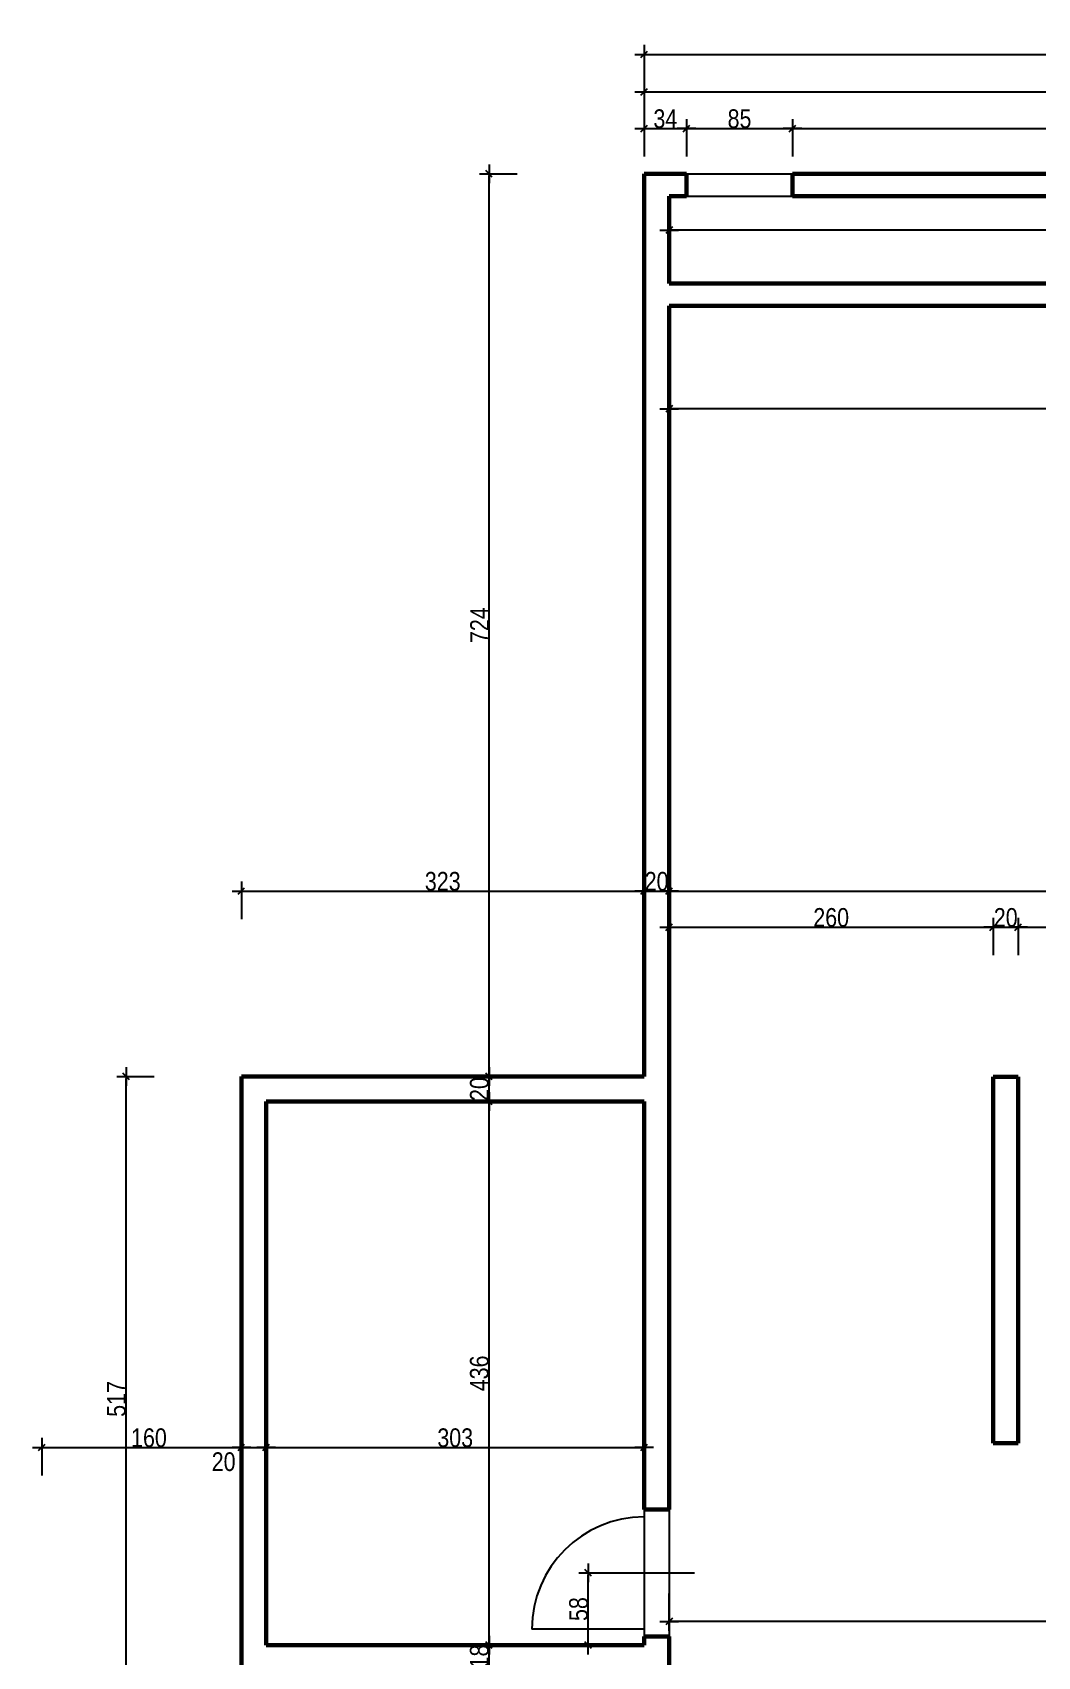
# Model space of a CAD drawing. Header units: centimetres. Extents: x -4990 to 114398, y -61489 to -12305.
# Drawn here: x 39471 to 40277, y -40119 to -38816 of the extents above; entities that cross this region are included whole.
import ezdxf

# ---------------------------------------------------------------- set-up
doc = ezdxf.new("R2010")
doc.units = ezdxf.units.CM
doc.header["$LTSCALE"] = 0.5
doc.layers.get('DEFPOINTS').update_dxf_attribs({"linetype": 'CONTINUOUS'})
for name, color, linetype in [('01_cote_gen', 4, 'CONTINUOUS'), ('01_linteaux', 2, 'CONTINUOUS'), ('AA_COTES', 2, 'CONTINUOUS')]:
    doc.layers.add(name, color=color, linetype=linetype)
doc.layers.add('01_murs_coup', color=5, linetype='CONTINUOUS', lineweight=60)
doc.styles.add('STYLE2', font='ARIALN.TTF')
doc.dimstyles.new('JB50', dxfattribs={"dimscale": 0.1, "dimtxt": 150, "dimasz": 15, "dimexe": 0.1, "dimexo": 0.1, "dimgap": 0.09, "dimtad": 1, "dimdec": 1, "dimdsep": 46, "dimtxsty": 'STYLE2', "dimblk1": 'BOND_G', "dimblk2": 'BOND_D', "dimsah": 1, "dimcen": 1.5, "dimdle": 0.01, "dimse1": 1, "dimse2": 1, "dimclrd": 4, "dimclre": 2, "dimclrt": 6, "dimazin": 2, "dimtfac": 2.333333, "dimtdec": 1, "dimtix": 1, "dimtmove": 2, "dimatfit": 3, "dimldrblk": 'BOND_G', "dimfxl": 1, "dimtolj": 1, "dimtzin": 0, "dimarcsym": 0})

# ---------------------------------------------------------------- blocks, each defined once
blk = doc.blocks.new('BOND_G')
at = {"layer": 'AA_COTES', "color": 0}
for p, q in [((0, -5), (0, 15)), ((5, 0), (-5, 0)), ((1.77, 1.77), (-1.77, -1.77))]:
    blk.add_line(p, q, dxfattribs=at)
blk = doc.blocks.new('BOND_D')
at = {"layer": 'AA_COTES', "color": 0}
for p, q in [((5, 0), (-5, 0)), ((-1.77, -1.77), (1.77, 1.77)), ((0, 5), (0, -15))]:
    blk.add_line(p, q, dxfattribs=at)
blk = doc.blocks.new('*D2762')
at = {"layer": '01_cote_gen', "color": 4, "lineweight": -2, "transparency": 16777216}
blk.add_line((39963.4, -38893.2), (39994.4, -38893.2), dxfattribs=at)
at = {"layer": 'DEFPOINTS', "color": 0}
for p in [(39995.9, -38893.2), (39961.9, -38915.7), (39995.9, -38915.7)]:
    blk.add_point(p, dxfattribs=at)
at = {"layer": '01_cote_gen', "color": 4, "lineweight": -2, "transparency": 16777216, "xscale": 1.5, "yscale": 1.5, "zscale": 1.5, "rotation": 180}
blk.add_blockref('BOND_G', (39961.9, -38893.2), dxfattribs=at)
at = {"layer": '01_cote_gen', "color": 4, "lineweight": -2, "transparency": 16777216, "xscale": 1.5, "yscale": 1.5, "zscale": 1.5}
blk.add_blockref('BOND_D', (39995.9, -38893.2), dxfattribs=at)
at = {"layer": '01_cote_gen', "color": 6, "transparency": 16777216, "insert": (39978.9, -38885.5), "char_height": 15, "attachment_point": 5, "style": 'STYLE2'}
blk.add_mtext('\\A1;34', dxfattribs=at)
blk = doc.blocks.new('*D2763')
at = {"layer": '01_cote_gen', "color": 4, "lineweight": -2, "transparency": 16777216}
blk.add_line((39997.4, -38893.2), (40079.4, -38893.2), dxfattribs=at)
at = {"layer": 'DEFPOINTS', "color": 0}
for p in [(40080.9, -38893.2), (39995.9, -38915.7), (40080.9, -38915.7)]:
    blk.add_point(p, dxfattribs=at)
at = {"layer": '01_cote_gen', "color": 4, "lineweight": -2, "transparency": 16777216, "xscale": 1.5, "yscale": 1.5, "zscale": 1.5, "rotation": 180}
blk.add_blockref('BOND_G', (39995.9, -38893.2), dxfattribs=at)
at = {"layer": '01_cote_gen', "color": 4, "lineweight": -2, "transparency": 16777216, "xscale": 1.5, "yscale": 1.5, "zscale": 1.5}
blk.add_blockref('BOND_D', (40080.9, -38893.2), dxfattribs=at)
at = {"layer": '01_cote_gen', "color": 6, "transparency": 16777216, "insert": (40038.4, -38885.5), "char_height": 15, "attachment_point": 5, "style": 'STYLE2'}
blk.add_mtext('\\A1;85', dxfattribs=at)
blk = doc.blocks.new('*D2764')
at = {"layer": '01_cote_gen', "color": 4, "lineweight": -2, "transparency": 16777216}
blk.add_line((40082.4, -38893.2), (40886.4, -38893.2), dxfattribs=at)
at = {"layer": 'DEFPOINTS', "color": 0}
for p in [(40887.9, -38893.2), (40080.9, -38915.7), (40887.9, -38915.7)]:
    blk.add_point(p, dxfattribs=at)
at = {"layer": '01_cote_gen', "color": 4, "lineweight": -2, "transparency": 16777216, "xscale": 1.5, "yscale": 1.5, "zscale": 1.5, "rotation": 180}
blk.add_blockref('BOND_G', (40080.9, -38893.2), dxfattribs=at)
at = {"layer": '01_cote_gen', "color": 4, "lineweight": -2, "transparency": 16777216, "xscale": 1.5, "yscale": 1.5, "zscale": 1.5}
blk.add_blockref('BOND_D', (40887.9, -38893.2), dxfattribs=at)
at = {"layer": '01_cote_gen', "color": 6, "transparency": 16777216, "insert": (40425.7, -38885.5), "char_height": 15, "attachment_point": 5, "style": 'STYLE2'}
blk.add_mtext('\\A1;807', dxfattribs=at)
blk = doc.blocks.new('*D2765')
at = {"layer": '01_cote_gen', "color": 4, "lineweight": -2, "transparency": 16777216}
blk.add_line((39963.4, -38863.9), (40886.4, -38863.9), dxfattribs=at)
at = {"layer": 'DEFPOINTS', "color": 0}
for p in [(40887.9, -38861.9), (40887.9, -38863.9), (39961.9, -38915.7)]:
    blk.add_point(p, dxfattribs=at)
at = {"layer": '01_cote_gen', "color": 4, "lineweight": -2, "transparency": 16777216, "xscale": 1.5, "yscale": 1.5, "zscale": 1.5, "rotation": 180}
blk.add_blockref('BOND_G', (39961.9, -38863.9), dxfattribs=at)
at = {"layer": '01_cote_gen', "color": 4, "lineweight": -2, "transparency": 16777216, "xscale": 1.5, "yscale": 1.5, "zscale": 1.5}
blk.add_blockref('BOND_D', (40887.9, -38863.9), dxfattribs=at)
at = {"layer": '01_cote_gen', "color": 6, "transparency": 16777216, "insert": (40424.9, -38856.2), "char_height": 15, "attachment_point": 5, "style": 'STYLE2'}
blk.add_mtext('\\A1;926', dxfattribs=at)
blk = doc.blocks.new('*D2820')
at = {"layer": '01_cote_gen', "color": 4, "lineweight": -2, "transparency": 16777216}
blk.add_line((39640.4, -39504.7), (39960.4, -39504.7), dxfattribs=at)
at = {"layer": 'DEFPOINTS', "color": 0}
for p in [(39961.9, -39504.7), (39638.9, -39549), (39961.9, -39549)]:
    blk.add_point(p, dxfattribs=at)
at = {"layer": '01_cote_gen', "color": 4, "lineweight": -2, "transparency": 16777216, "xscale": 1.5, "yscale": 1.5, "zscale": 1.5, "rotation": 180}
blk.add_blockref('BOND_G', (39638.9, -39504.7), dxfattribs=at)
at = {"layer": '01_cote_gen', "color": 4, "lineweight": -2, "transparency": 16777216, "xscale": 1.5, "yscale": 1.5, "zscale": 1.5}
blk.add_blockref('BOND_D', (39961.9, -39504.7), dxfattribs=at)
at = {"layer": '01_cote_gen', "color": 6, "transparency": 16777216, "insert": (39800.4, -39497), "char_height": 15, "attachment_point": 5, "style": 'STYLE2'}
blk.add_mtext('\\A1;323', dxfattribs=at)
blk = doc.blocks.new('*D2821')
at = {"layer": '01_cote_gen', "color": 4, "lineweight": -2, "transparency": 16777216}
blk.add_line((39963.4, -39504.7), (39980.4, -39504.7), dxfattribs=at)
at = {"layer": 'DEFPOINTS', "color": 0}
for p in [(39981.9, -39504.7), (39981.9, -39529), (39961.9, -39549)]:
    blk.add_point(p, dxfattribs=at)
at = {"layer": '01_cote_gen', "color": 4, "lineweight": -2, "transparency": 16777216, "xscale": 1.5, "yscale": 1.5, "zscale": 1.5, "rotation": 180}
blk.add_blockref('BOND_G', (39961.9, -39504.7), dxfattribs=at)
at = {"layer": '01_cote_gen', "color": 4, "lineweight": -2, "transparency": 16777216, "xscale": 1.5, "yscale": 1.5, "zscale": 1.5}
blk.add_blockref('BOND_D', (39981.9, -39504.7), dxfattribs=at)
at = {"layer": '01_cote_gen', "color": 6, "transparency": 16777216, "insert": (39971.9, -39497), "char_height": 15, "attachment_point": 5, "style": 'STYLE2'}
blk.add_mtext('\\A1;20', dxfattribs=at)
blk = doc.blocks.new('*D2822')
at = {"layer": '01_cote_gen', "color": 4, "lineweight": -2, "transparency": 16777216}
blk.add_line((39983.4, -39533.7), (40240.4, -39533.7), dxfattribs=at)
at = {"layer": 'DEFPOINTS', "color": 0}
for p in [(40241.9, -39533.7), (39981.9, -39558), (40241.9, -39556.2)]:
    blk.add_point(p, dxfattribs=at)
at = {"layer": '01_cote_gen', "color": 4, "lineweight": -2, "transparency": 16777216, "xscale": 1.5, "yscale": 1.5, "zscale": 1.5, "rotation": 180}
blk.add_blockref('BOND_G', (39981.9, -39533.7), dxfattribs=at)
at = {"layer": '01_cote_gen', "color": 4, "lineweight": -2, "transparency": 16777216, "xscale": 1.5, "yscale": 1.5, "zscale": 1.5}
blk.add_blockref('BOND_D', (40241.9, -39533.7), dxfattribs=at)
at = {"layer": '01_cote_gen', "color": 6, "transparency": 16777216, "insert": (40111.9, -39526), "char_height": 15, "attachment_point": 5, "style": 'STYLE2'}
blk.add_mtext('\\A1;260', dxfattribs=at)
blk = doc.blocks.new('*D2823')
at = {"layer": '01_cote_gen', "color": 4, "lineweight": -2, "transparency": 16777216}
blk.add_line((40243.4, -39533.7), (40260.4, -39533.7), dxfattribs=at)
at = {"layer": 'DEFPOINTS', "color": 0}
for p in [(40261.9, -39533.7), (40241.9, -39556.2), (40261.9, -39556.2)]:
    blk.add_point(p, dxfattribs=at)
at = {"layer": '01_cote_gen', "color": 4, "lineweight": -2, "transparency": 16777216, "xscale": 1.5, "yscale": 1.5, "zscale": 1.5, "rotation": 180}
blk.add_blockref('BOND_G', (40241.9, -39533.7), dxfattribs=at)
at = {"layer": '01_cote_gen', "color": 4, "lineweight": -2, "transparency": 16777216, "xscale": 1.5, "yscale": 1.5, "zscale": 1.5}
blk.add_blockref('BOND_D', (40261.9, -39533.7), dxfattribs=at)
at = {"layer": '01_cote_gen', "color": 6, "transparency": 16777216, "insert": (40251.9, -39526), "char_height": 15, "attachment_point": 5, "style": 'STYLE2'}
blk.add_mtext('\\A1;20', dxfattribs=at)
blk = doc.blocks.new('*D2824')
at = {"layer": '01_cote_gen', "color": 4, "lineweight": -2, "transparency": 16777216}
blk.add_line((40263.4, -39533.7), (40520.4, -39533.7), dxfattribs=at)
at = {"layer": 'DEFPOINTS', "color": 0}
for p in [(40521.9, -39533.7), (40261.9, -39556.2), (40521.9, -39567.7)]:
    blk.add_point(p, dxfattribs=at)
at = {"layer": '01_cote_gen', "color": 4, "lineweight": -2, "transparency": 16777216, "xscale": 1.5, "yscale": 1.5, "zscale": 1.5, "rotation": 180}
blk.add_blockref('BOND_G', (40261.9, -39533.7), dxfattribs=at)
at = {"layer": '01_cote_gen', "color": 4, "lineweight": -2, "transparency": 16777216, "xscale": 1.5, "yscale": 1.5, "zscale": 1.5}
blk.add_blockref('BOND_D', (40521.9, -39533.7), dxfattribs=at)
at = {"layer": '01_cote_gen', "color": 6, "transparency": 16777216, "insert": (40391.9, -39526), "char_height": 15, "attachment_point": 5, "style": 'STYLE2'}
blk.add_mtext('\\A1;260', dxfattribs=at)
blk = doc.blocks.new('*D2835')
at = {"layer": '01_cote_gen', "color": 4, "lineweight": -2, "transparency": 16777216}
blk.add_line((39963.4, -38833.8), (44284.3, -38833.8), dxfattribs=at)
at = {"layer": 'DEFPOINTS', "color": 0}
for p in [(44285.8, -38833.8), (39961.9, -38856.4), (44285.8, -38856.4)]:
    blk.add_point(p, dxfattribs=at)
at = {"layer": '01_cote_gen', "color": 4, "lineweight": -2, "transparency": 16777216, "xscale": 1.5, "yscale": 1.5, "zscale": 1.5, "rotation": 180}
blk.add_blockref('BOND_G', (39961.9, -38833.8), dxfattribs=at)
at = {"layer": '01_cote_gen', "color": 4, "lineweight": -2, "transparency": 16777216, "xscale": 1.5, "yscale": 1.5, "zscale": 1.5}
blk.add_blockref('BOND_D', (44285.8, -38833.8), dxfattribs=at)
at = {"layer": '01_cote_gen', "color": 6, "transparency": 16777216, "insert": (42123.9, -38826.1), "char_height": 15, "attachment_point": 5, "style": 'STYLE2'}
blk.add_mtext('\\A1;4324', dxfattribs=at)
blk = doc.blocks.new('*D2837')
at = {"layer": '01_cote_gen', "color": 4, "lineweight": -2, "transparency": 16777216}
blk.add_line((40800.4, -39118), (39983.4, -39118), dxfattribs=at)
at = {"layer": 'DEFPOINTS', "color": 0}
for p in [(40801.9, -39062.7), (39981.9, -39079.1), (39981.9, -39118)]:
    blk.add_point(p, dxfattribs=at)
at = {"layer": '01_cote_gen', "color": 4, "lineweight": -2, "transparency": 16777216, "xscale": 1.5, "yscale": 1.5, "zscale": 1.5, "rotation": 180}
blk.add_blockref('BOND_D', (39981.9, -39118), dxfattribs=at)
at = {"layer": '01_cote_gen', "color": 4, "lineweight": -2, "transparency": 16777216, "xscale": 1.5, "yscale": 1.5, "zscale": 1.5}
blk.add_blockref('BOND_G', (40801.9, -39118), dxfattribs=at)
at = {"layer": '01_cote_gen', "color": 6, "transparency": 16777216, "insert": (40391.9, -39110.3), "char_height": 15, "attachment_point": 5, "style": 'STYLE2'}
blk.add_mtext('\\A1;820', dxfattribs=at)
blk = doc.blocks.new('*D2870')
at = {"layer": '01_cote_gen', "color": 4, "lineweight": -2, "transparency": 16777216}
blk.add_line((40884.4, -38974.9), (39983.4, -38974.9), dxfattribs=at)
at = {"layer": 'DEFPOINTS', "color": 0}
for p in [(39981.9, -38974.9), (40885.9, -38967.4), (39981.9, -38982.5)]:
    blk.add_point(p, dxfattribs=at)
at = {"layer": '01_cote_gen', "color": 4, "lineweight": -2, "transparency": 16777216, "xscale": 1.5, "yscale": 1.5, "zscale": 1.5, "rotation": 180}
blk.add_blockref('BOND_D', (39981.9, -38974.9), dxfattribs=at)
at = {"layer": '01_cote_gen', "color": 4, "lineweight": -2, "transparency": 16777216, "xscale": 1.5, "yscale": 1.5, "zscale": 1.5}
blk.add_blockref('BOND_G', (40885.9, -38974.9), dxfattribs=at)
at = {"layer": '01_cote_gen', "color": 6, "transparency": 16777216, "insert": (40433.9, -38967.3), "char_height": 15, "attachment_point": 5, "style": 'STYLE2'}
blk.add_mtext('\\A1;904', dxfattribs=at)
blk = doc.blocks.new('*D2874')
at = {"layer": '01_cote_gen', "color": 4, "lineweight": -2, "transparency": 16777216}
blk.add_line((39983.4, -39504.7), (40800.4, -39504.7), dxfattribs=at)
at = {"layer": 'DEFPOINTS', "color": 0}
for p in [(39981.9, -39499), (40801.9, -39504.7), (40801.9, -39512.2)]:
    blk.add_point(p, dxfattribs=at)
at = {"layer": '01_cote_gen', "color": 4, "lineweight": -2, "transparency": 16777216, "xscale": 1.5, "yscale": 1.5, "zscale": 1.5, "rotation": 180}
blk.add_blockref('BOND_G', (39981.9, -39504.7), dxfattribs=at)
at = {"layer": '01_cote_gen', "color": 4, "lineweight": -2, "transparency": 16777216, "xscale": 1.5, "yscale": 1.5, "zscale": 1.5}
blk.add_blockref('BOND_D', (40801.9, -39504.7), dxfattribs=at)
at = {"layer": '01_cote_gen', "color": 6, "transparency": 16777216, "insert": (40391.9, -39497), "char_height": 15, "attachment_point": 5, "style": 'STYLE2'}
blk.add_mtext('\\A1;820', dxfattribs=at)
blk = doc.blocks.new('*D2881')
at = {"layer": '01_cote_gen', "color": 4, "lineweight": -2, "transparency": 16777216}
blk.add_line((39640.4, -39950.8), (39657.4, -39950.8), dxfattribs=at)
at = {"layer": 'DEFPOINTS', "color": 0}
for p in [(39638.9, -39944.9), (39658.9, -39944.9), (39658.9, -39950.8)]:
    blk.add_point(p, dxfattribs=at)
at = {"layer": '01_cote_gen', "color": 4, "lineweight": -2, "transparency": 16777216, "xscale": 1.5, "yscale": 1.5, "zscale": 1.5, "rotation": 180}
blk.add_blockref('BOND_G', (39638.9, -39950.8), dxfattribs=at)
at = {"layer": '01_cote_gen', "color": 4, "lineweight": -2, "transparency": 16777216, "xscale": 1.5, "yscale": 1.5, "zscale": 1.5}
blk.add_blockref('BOND_D', (39658.9, -39950.8), dxfattribs=at)
at = {"layer": '01_cote_gen', "color": 6, "transparency": 16777216, "insert": (39624.7, -39962.4), "char_height": 15, "attachment_point": 5, "style": 'STYLE2'}
blk.add_mtext('\\A1;20', dxfattribs=at)
blk = doc.blocks.new('*D2882')
at = {"layer": '01_cote_gen', "color": 4, "lineweight": -2, "transparency": 16777216}
blk.add_line((39660.4, -39950.8), (39960.4, -39950.8), dxfattribs=at)
at = {"layer": 'DEFPOINTS', "color": 0}
for p in [(39961.9, -39950.8), (39658.9, -39958.3), (39961.9, -39958.3)]:
    blk.add_point(p, dxfattribs=at)
at = {"layer": '01_cote_gen', "color": 4, "lineweight": -2, "transparency": 16777216, "xscale": 1.5, "yscale": 1.5, "zscale": 1.5, "rotation": 180}
blk.add_blockref('BOND_G', (39658.9, -39950.8), dxfattribs=at)
at = {"layer": '01_cote_gen', "color": 4, "lineweight": -2, "transparency": 16777216, "xscale": 1.5, "yscale": 1.5, "zscale": 1.5}
blk.add_blockref('BOND_D', (39961.9, -39950.8), dxfattribs=at)
at = {"layer": '01_cote_gen', "color": 6, "transparency": 16777216, "insert": (39810.4, -39943.2), "char_height": 15, "attachment_point": 5, "style": 'STYLE2'}
blk.add_mtext('\\A1;303', dxfattribs=at)
blk = doc.blocks.new('*D2883')
at = {"layer": '01_cote_gen', "color": 4, "lineweight": -2, "transparency": 16777216}
blk.add_line((39480.4, -39950.8), (39637.4, -39950.8), dxfattribs=at)
at = {"layer": 'DEFPOINTS', "color": 0}
for p in [(39638.9, -39950.8), (39478.9, -40170.5), (39638.9, -40170.5)]:
    blk.add_point(p, dxfattribs=at)
at = {"layer": '01_cote_gen', "color": 4, "lineweight": -2, "transparency": 16777216, "xscale": 1.5, "yscale": 1.5, "zscale": 1.5, "rotation": 180}
blk.add_blockref('BOND_G', (39478.9, -39950.8), dxfattribs=at)
at = {"layer": '01_cote_gen', "color": 4, "lineweight": -2, "transparency": 16777216, "xscale": 1.5, "yscale": 1.5, "zscale": 1.5}
blk.add_blockref('BOND_D', (39638.9, -39950.8), dxfattribs=at)
at = {"layer": '01_cote_gen', "color": 6, "transparency": 16777216, "insert": (39564.8, -39943.2), "char_height": 15, "attachment_point": 5, "style": 'STYLE2'}
blk.add_mtext('\\A1;160', dxfattribs=at)
blk = doc.blocks.new('*D2884')
at = {"layer": '01_cote_gen', "color": 4, "lineweight": -2, "transparency": 16777216}
blk.add_line((39917, -40108), (39917, -40053), dxfattribs=at)
at = {"layer": 'DEFPOINTS', "color": 0}
for p in [(39917, -40051.5), (39940.2, -40051.5), (39940.2, -40109.5)]:
    blk.add_point(p, dxfattribs=at)
at = {"layer": '01_cote_gen', "color": 4, "lineweight": -2, "transparency": 16777216, "xscale": 1.5, "yscale": 1.5, "zscale": 1.5}
for name, p, rotation in [('BOND_D', (39917, -40051.5), 90), ('BOND_G', (39917, -40109.5), 270)]:
    blk.add_blockref(name, p, dxfattribs=dict(at, rotation=rotation))
at = {"layer": '01_cote_gen', "color": 6, "transparency": 16777216, "insert": (39909.4, -40080.5), "char_height": 15, "attachment_point": 5, "rotation": 90, "style": 'STYLE2'}
blk.add_mtext('\\A1;58', dxfattribs=at)
blk = doc.blocks.new('*D2936')
at = {"layer": '01_cote_gen', "color": 4, "lineweight": -2, "transparency": 16777216}
blk.add_line((41385.4, -40090.4), (39983.4, -40090.4), dxfattribs=at)
at = {"layer": 'DEFPOINTS', "color": 0}
for p in [(41386.9, -40064.4), (39981.9, -40088.1), (39981.9, -40090.4)]:
    blk.add_point(p, dxfattribs=at)
at = {"layer": '01_cote_gen', "color": 4, "lineweight": -2, "transparency": 16777216, "xscale": 1.5, "yscale": 1.5, "zscale": 1.5, "rotation": 180}
blk.add_blockref('BOND_D', (39981.9, -40090.4), dxfattribs=at)
at = {"layer": '01_cote_gen', "color": 4, "lineweight": -2, "transparency": 16777216, "xscale": 1.5, "yscale": 1.5, "zscale": 1.5}
blk.add_blockref('BOND_G', (41386.9, -40090.4), dxfattribs=at)
at = {"layer": '01_cote_gen', "color": 6, "transparency": 16777216, "insert": (40684.4, -40082.7), "char_height": 15, "attachment_point": 5, "style": 'STYLE2'}
blk.add_mtext('\\A1;1405', dxfattribs=at)
blk = doc.blocks.new('*D2981')
at = {"layer": '01_cote_gen', "color": 4, "lineweight": -2, "transparency": 16777216}
blk.add_line((39837.5, -40126), (39837.5, -40111), dxfattribs=at)
at = {"layer": 'DEFPOINTS', "color": 0}
for p in [(39837.5, -40109.5), (39917.6, -40109.5), (39862.4, -40127.5)]:
    blk.add_point(p, dxfattribs=at)
at = {"layer": '01_cote_gen', "color": 4, "lineweight": -2, "transparency": 16777216, "xscale": 1.5, "yscale": 1.5, "zscale": 1.5}
for name, p, rotation in [('BOND_D', (39837.5, -40109.5), 90), ('BOND_G', (39837.5, -40127.5), 270)]:
    blk.add_blockref(name, p, dxfattribs=dict(at, rotation=rotation))
at = {"layer": '01_cote_gen', "color": 6, "transparency": 16777216, "insert": (39829.8, -40118.5), "char_height": 15, "attachment_point": 5, "rotation": 90, "style": 'STYLE2'}
blk.add_mtext('\\A1;18', dxfattribs=at)
blk = doc.blocks.new('*D2982')
at = {"layer": '01_cote_gen', "color": 4, "lineweight": -2, "transparency": 16777216}
blk.add_line((39837.5, -40108), (39837.5, -39675), dxfattribs=at)
at = {"layer": 'DEFPOINTS', "color": 0}
for p in [(39826.4, -39673.5), (39837.5, -39673.5), (39917.6, -40109.5)]:
    blk.add_point(p, dxfattribs=at)
at = {"layer": '01_cote_gen', "color": 4, "lineweight": -2, "transparency": 16777216, "xscale": 1.5, "yscale": 1.5, "zscale": 1.5}
for name, p, rotation in [('BOND_D', (39837.5, -39673.5), 90), ('BOND_G', (39837.5, -40109.5), 270)]:
    blk.add_blockref(name, p, dxfattribs=dict(at, rotation=rotation))
at = {"layer": '01_cote_gen', "color": 6, "transparency": 16777216, "insert": (39829.8, -39891.5), "char_height": 15, "attachment_point": 5, "rotation": 90, "style": 'STYLE2'}
blk.add_mtext('\\A1;436', dxfattribs=at)
blk = doc.blocks.new('*D2983')
at = {"layer": '01_cote_gen', "color": 4, "lineweight": -2, "transparency": 16777216}
blk.add_line((39837.5, -39672), (39837.5, -39655), dxfattribs=at)
at = {"layer": 'DEFPOINTS', "color": 0}
for p in [(39837.5, -39653.5), (39858.3, -39653.5), (39826.4, -39673.5)]:
    blk.add_point(p, dxfattribs=at)
at = {"layer": '01_cote_gen', "color": 4, "lineweight": -2, "transparency": 16777216, "xscale": 1.5, "yscale": 1.5, "zscale": 1.5}
for name, p, rotation in [('BOND_D', (39837.5, -39653.5), 90), ('BOND_G', (39837.5, -39673.5), 270)]:
    blk.add_blockref(name, p, dxfattribs=dict(at, rotation=rotation))
at = {"layer": '01_cote_gen', "color": 6, "transparency": 16777216, "insert": (39829.8, -39663.5), "char_height": 15, "attachment_point": 5, "rotation": 90, "style": 'STYLE2'}
blk.add_mtext('\\A1;20', dxfattribs=at)
blk = doc.blocks.new('*D2984')
at = {"layer": '01_cote_gen', "color": 4, "lineweight": -2, "transparency": 16777216}
blk.add_line((39837.5, -39652), (39837.5, -38931), dxfattribs=at)
at = {"layer": 'DEFPOINTS', "color": 0}
for p in [(39837.5, -38929.5), (39961.9, -38929.5), (39886.9, -39653.5)]:
    blk.add_point(p, dxfattribs=at)
at = {"layer": '01_cote_gen', "color": 4, "lineweight": -2, "transparency": 16777216, "xscale": 1.5, "yscale": 1.5, "zscale": 1.5}
for name, p, rotation in [('BOND_D', (39837.5, -38929.5), 90), ('BOND_G', (39837.5, -39653.5), 270)]:
    blk.add_blockref(name, p, dxfattribs=dict(at, rotation=rotation))
at = {"layer": '01_cote_gen', "color": 6, "transparency": 16777216, "insert": (39829.9, -39291.5), "char_height": 15, "attachment_point": 5, "rotation": 90, "style": 'STYLE2'}
blk.add_mtext('\\A1;724', dxfattribs=at)
blk = doc.blocks.new('*D2988')
at = {"layer": '01_cote_gen', "color": 4, "lineweight": -2, "transparency": 16777216}
blk.add_line((39546.5, -40169), (39546.5, -39655), dxfattribs=at)
at = {"layer": 'DEFPOINTS', "color": 0}
for p in [(39546.5, -39653.5), (39638.9, -39653.5), (39609.7, -40170.5)]:
    blk.add_point(p, dxfattribs=at)
at = {"layer": '01_cote_gen', "color": 4, "lineweight": -2, "transparency": 16777216, "xscale": 1.5, "yscale": 1.5, "zscale": 1.5}
for name, p, rotation in [('BOND_D', (39546.5, -39653.5), 90), ('BOND_G', (39546.5, -40170.5), 270)]:
    blk.add_blockref(name, p, dxfattribs=dict(at, rotation=rotation))
at = {"layer": '01_cote_gen', "color": 6, "transparency": 16777216, "insert": (39538.8, -39912), "char_height": 15, "attachment_point": 5, "rotation": 90, "style": 'STYLE2'}
blk.add_mtext('\\A1;517', dxfattribs=at)

msp = doc.modelspace()

# ---------------------------------------------------------------- linework, layer by layer
at = {"layer": '01_linteaux'}
for p, q in [((39995.884, -38929.54), (40080.884, -38929.54)), ((39995.884, -38947.54), (40080.884, -38947.54)), ((39961.886, -40000.543), (39961.886, -40102.54)), ((39981.886, -40000.543), (39981.886, -40102.54)), ((39939.481, -40051.542), (40002.292, -40051.542)), ((39961.886, -40096.54), (39871.889, -40096.539))]:
    msp.add_line(p, q, dxfattribs=at)
msp.add_arc((39961.886, -40096.54), 89.997, 89.99948, 179.999465, dxfattribs=at)
at = {"layer": '01_murs_coup'}
for p, q in [((39995.884, -38929.54), (39961.886, -38929.54)), ((39961.886, -38929.54), (39961.886, -39653.535)), ((39995.884, -38947.54), (39995.884, -38929.54)), ((40885.886, -38929.54), (40080.884, -38929.54)), ((40080.884, -38929.54), (40080.884, -38947.54)), ((39995.884, -38947.54), (39981.886, -38947.54)), ((39981.886, -38947.54), (39981.886, -39017.54)), ((40080.884, -38947.54), (40885.886, -38947.54)), ((39981.886, -39017.54), (40821.886, -39017.54)), ((40801.886, -39035.54), (39981.886, -39035.54)), ((39981.886, -39035.54), (39981.886, -40000.543)), ((39961.886, -39653.535), (39638.891, -39653.535)), ((39638.891, -39653.535), (39638.891, -40170.532)), ((40241.886, -39653.582), (40241.886, -39947.587)), ((40261.886, -39653.582), (40241.886, -39653.582)), ((40261.886, -39947.587), (40261.886, -39653.582)), ((39961.886, -39673.535), (39658.891, -39673.535)), ((39658.891, -39673.535), (39658.891, -40109.54)), ((39961.886, -40000.543), (39961.886, -39673.535)), ((40241.886, -39947.587), (40261.886, -39947.587)), ((39981.886, -40000.543), (39961.886, -40000.543)), ((39658.891, -40109.54), (39961.886, -40109.54)), ((39961.886, -40109.54), (39961.886, -40102.54)), ((39961.886, -40102.54), (39981.886, -40102.54)), ((39981.886, -40102.54), (39981.886, -40174.54))]:
    msp.add_line(p, q, dxfattribs=at)

# ---------------------------------------------------------------- dimensions: what is measured, and where the dimension line sits
at = {"layer": '01_cote_gen'}
for base, p1, p2, picture, middle in [((44285.849, -38833.776), (39961.886, -38856.385), (44285.849, -38856.385), '*D2835', (42123.868, -38826.108)), ((40887.886, -38863.885), (39961.886, -38915.679), (40887.886, -38861.864), '*D2765', (40424.886, -38856.217)), ((39995.884, -38893.179), (39961.886, -38915.679), (39995.884, -38915.679), '*D2762', (39978.885, -38885.512)), ((40080.884, -38893.179), (39995.884, -38915.679), (40080.884, -38915.679), '*D2763', (40038.384, -38885.512)), ((39981.886, -38974.92), (40885.886, -38967.42), (39981.886, -38982.54), '*D2870', (40433.886, -38967.252)), ((39981.886, -39117.969), (40801.886, -39062.742), (39981.886, -39079.104), '*D2837', (40391.886, -39110.302)), ((39961.886, -39504.676), (39638.891, -39548.993), (39961.886, -39548.993), '*D2820', (39800.389, -39497.009)), ((39981.886, -39504.676), (39961.886, -39548.993), (39981.886, -39529.014), '*D2821', (39971.886, -39497.009)), ((40801.886, -39504.676), (39981.886, -39498.981), (40801.886, -39512.176), '*D2874', (40391.886, -39497.009)), ((40241.886, -39533.709), (39981.886, -39558.047), (40241.886, -39556.209), '*D2822', (40111.886, -39526.041)), ((40261.886, -39533.709), (40241.886, -39556.209), (40261.886, -39556.209), '*D2823', (40251.886, -39526.041)), ((40521.886, -39533.709), (40261.886, -39556.209), (40521.886, -39567.668), '*D2824', (40391.886, -39526.041)), ((39961.886, -39950.836), (39658.891, -39958.336), (39961.886, -39958.336), '*D2882', (39810.389, -39943.169)), ((39981.886, -40090.361), (41386.882, -40064.416), (39981.886, -40088.128), '*D2936', (40684.384, -40082.693))]:
    dim = msp.add_linear_dim(base=base, p1=p1, p2=p2, dimstyle='JB50', dxfattribs=at)
    dim.commit()
    dim.dimension.update_dxf_attribs({"geometry": picture, "text_midpoint": middle})
for base, p1, p2, picture, middle in [((40887.886, -38893.179), (40080.884, -38915.679), (40887.886, -38915.679), '*D2764', (40425.659, -38885.512)), ((39638.891, -39950.836), (39478.894, -40170.532), (39638.891, -40170.532), '*D2883', (39564.776, -39943.169)), ((39658.891, -39950.836), (39638.891, -39944.912), (39658.891, -39944.912), '*D2881', (39624.685, -39962.423))]:
    dim = msp.add_linear_dim(base=base, p1=p1, p2=p2, dimstyle='JB50', dxfattribs=at)
    dim.commit()
    dim.dimension.update_dxf_attribs({"geometry": picture, "text_midpoint": middle, "dimtype": 160})
for base, p1, p2, picture, middle in [((39837.468, -38929.54), (39886.931, -39653.535), (39961.886, -38929.54), '*D2984', (39829.928, -39291.537)), ((39546.487, -39653.535), (39609.75, -40170.532), (39638.891, -39653.535), '*D2988', (39538.819, -39912.034)), ((39837.468, -39653.535), (39826.365, -39673.535), (39858.285, -39653.535), '*D2983', (39829.8, -39663.535)), ((39837.468, -39673.535), (39917.646, -40109.54), (39826.365, -39673.535), '*D2982', (39829.8, -39891.537)), ((39917.042, -40051.542), (39940.248, -40109.54), (39940.248, -40051.542), '*D2884', (39909.374, -40080.541)), ((39837.468, -40109.54), (39862.448, -40127.54), (39917.646, -40109.54), '*D2981', (39829.8, -40118.54))]:
    dim = msp.add_linear_dim(base=base, p1=p1, p2=p2, angle=90, dimstyle='JB50', dxfattribs=at)
    dim.commit()
    dim.dimension.update_dxf_attribs({"geometry": picture, "text_midpoint": middle})

doc.saveas('drawing.dxf')
